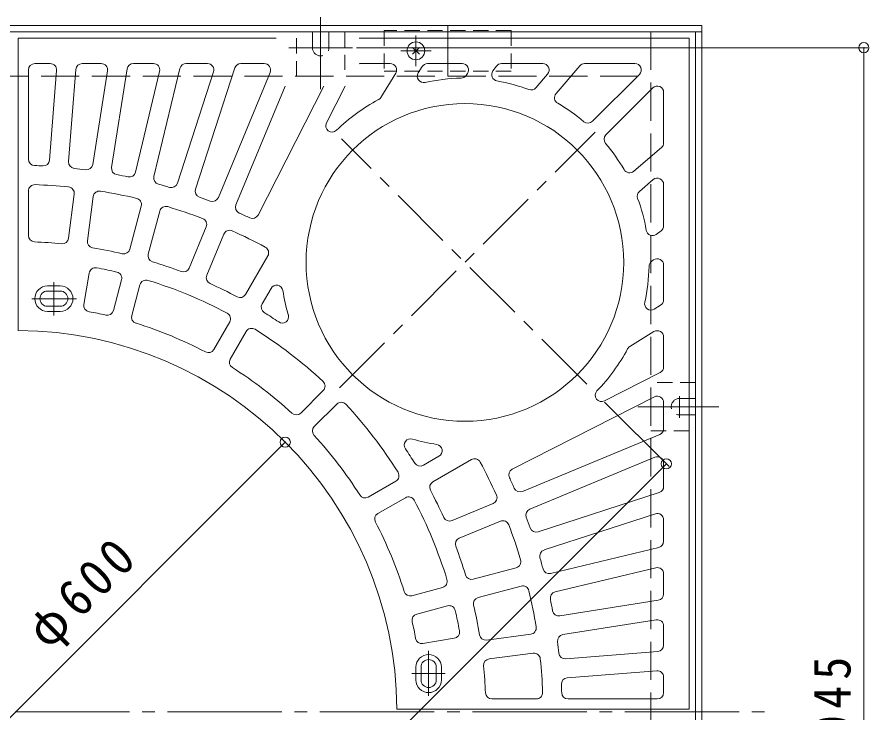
# Model space of a CAD drawing. Units: millimetres at full size, sheet at 1:10; details may follow other scales. Extents: x -1696 to 1753, y -1369 to 1129.
# Drawn here: x -1040 to -370, y 547 to 1095 of the extents above; entities that cross this region are included whole.
import ezdxf

# ---------------------------------------------------------------- set-up
doc = ezdxf.new("R2010")
doc.units = ezdxf.units.MM
doc.header["$LTSCALE"] = 10
doc.header["$PDMODE"] = 32
doc.header["$PDSIZE"] = 8
for name, pattern in [('CHAIN1', [8, 5, -1, 1, -1]), ('CHAIN2', [12, 9, -1, 1, -1]), ('DASHED1', [1.8, 1.2, -0.6]), ('DASHED3', [4, 3, -1])]:
    doc.linetypes.add(name, pattern=pattern)
for name, color, linetype, lineweight in [('0-0', 3, 'Continuous', 9), ('0-1', 2, 'Continuous', 9), ('0-4', 6, 'Continuous', 9)]:
    doc.layers.add(name, color=color, linetype=linetype, lineweight=lineweight)
doc.styles.add('ＭＳ ゴシック', font='')
doc.styles.get('ＭＳ ゴシック').set_extended_font_data('MS Gothic')

msp = doc.modelspace()

# ---------------------------------------------------------------- linework, layer by layer
at = {"layer": '0-0'}
for p, q in [((-1039.48, 1078.4), (-1039.48, 848.39)), ((-836.48, 1078.4), (-1039.48, 1078.4)), ((-511.48, 1078.4), (-771.29, 1078.4)), ((-511.48, 550.4), (-511.48, 1078.4)), ((-1031.48, 1053.4), (-1031.48, 983.14)), ((-1014.28, 1058.4), (-1026.48, 1058.4)), ((-1009.29, 1053), (-1014.85, 982.46)), ((-994.19, 1053.79), (-999.89, 981.29)), ((-974.16, 1058.4), (-989.2, 1058.4)), ((-953.78, 1054.18), (-966.06, 976.69)), ((-933.1, 1058.4), (-948.84, 1058.4)), ((-912.25, 1054.56), (-932.68, 969.45)), ((-890.54, 1058.4), (-907.39, 1058.4)), ((-869.01, 1054.94), (-899.98, 959.62)), ((-845.84, 1058.4), (-864.26, 1058.4)), ((-746.68, 1058.4), (-770.15, 1058.4)), ((-721.62, 1056.01), (-724.69, 1051)), ((-690.03, 1058.4), (-717.36, 1058.4)), ((-663.17, 1056.34), (-665.89, 1052.6)), ((-626.61, 1058.4), (-659.13, 1058.4)), ((-597.54, 1056.64), (-616.2, 1034.79)), ((-554.16, 1058.4), (-593.74, 1058.4)), ((-969.22, 1052.61), (-980.87, 979.04)), ((-928.24, 1052.23), (-947.27, 972.95)), ((-885.79, 1051.85), (-914.25, 964.25)), ((-841.22, 1051.48), (-882.02, 952.99)), ((-742.42, 1050.78), (-754.05, 1031.8)), ((-685.99, 1050.46), (-687.06, 1048.98)), ((-622.81, 1050.15), (-632.02, 1039.36)), ((-550.63, 1049.86), (-587.54, 1012.95)), ((-829.44, 1040.72), (-868.16, 947.25)), ((-799.05, 1040.72), (-850.76, 939.23)), ((-782.22, 1040.72), (-796.99, 1011.73)), ((-540.02, 1039.25), (-576.93, 1002.34)), ((-531.48, 1035.72), (-531.48, 996.15)), ((-533.24, 992.34), (-555.09, 973.68)), ((-539.73, 967.07), (-550.52, 957.86)), ((-531.48, 963.27), (-531.48, 930.75)), ((-1031.48, 958.12), (-1031.48, 923.1)), ((-995.43, 955.68), (-1000, 920.96)), ((-980.56, 953.72), (-985.13, 919)), ((-942.66, 946.18), (-951.73, 912.36)), ((-928.17, 942.3), (-937.24, 908.48)), ((-891.59, 929.88), (-904.99, 897.53)), ((-533.55, 926.71), (-537.28, 923.99)), ((-877.73, 924.14), (-891.13, 891.79)), ((-843.08, 907.05), (-860.58, 876.73)), ((-539.42, 903.89), (-540.9, 902.82)), ((-531.48, 899.85), (-531.48, 872.52)), ((-983.72, 893.56), (-987.85, 868.9)), ((-958.2, 888.2), (-964.68, 864.03)), ((-1006.48, 883.4), (-1016.48, 883.4)), ((-1006.48, 879.4), (-1016.48, 879.4)), ((-943.71, 884.31), (-950.19, 860.15)), ((-840.5, 881.52), (-847.59, 869.23)), ((-1006.48, 867.4), (-1016.48, 867.4)), ((-533.87, 868.26), (-538.88, 865.19)), ((-1006.48, 863.4), (-1016.48, 863.4)), ((-873.09, 855.06), (-885.6, 833.4)), ((-860.1, 847.56), (-872.61, 825.9)), ((-539.1, 847.46), (-558.08, 835.83)), ((-531.48, 843.2), (-531.48, 819.74)), ((-534.21, 815.28), (-578.15, 792.89)), ((-799.46, 801.03), (-817.15, 783.34)), ((-538.75, 796.13), (-650.65, 739.12)), ((-531.48, 791.68), (-531.48, 771.1)), ((-788.85, 790.42), (-806.54, 772.73)), ((-534.57, 766.48), (-642.63, 721.72)), ((-708.36, 749.38), (-720.65, 742.29)), ((-682.83, 746.81), (-713.15, 729.3)), ((-538.4, 748.66), (-636.89, 707.87)), ((-531.48, 744.04), (-531.48, 725.62)), ((-742.32, 729.78), (-763.98, 717.27)), ((-534.94, 720.87), (-630.26, 689.9)), ((-734.82, 716.79), (-756.48, 704.28)), ((-665.74, 712.15), (-698.09, 698.75)), ((-660, 698.29), (-692.35, 684.89)), ((-538.03, 704.09), (-625.63, 675.63)), ((-531.48, 699.34), (-531.48, 682.49)), ((-535.32, 677.63), (-620.43, 657.2)), ((-647.58, 661.71), (-681.4, 652.64)), ((-537.65, 661.64), (-616.93, 642.61)), ((-531.48, 656.78), (-531.48, 641.04)), ((-705.57, 646.17), (-729.73, 639.69)), ((-643.7, 647.22), (-677.52, 638.15)), ((-701.69, 631.68), (-725.85, 625.21)), ((-535.7, 636.1), (-613.19, 623.82)), ((-537.27, 620.66), (-610.84, 609.01)), ((-531.48, 615.72), (-531.48, 600.68)), ((-696.32, 606.16), (-720.98, 602.03)), ((-636.16, 609.32), (-670.88, 604.75)), ((-634.2, 594.45), (-668.92, 589.88)), ((-536.09, 595.69), (-608.59, 589.99)), ((-726.48, 583.4), (-726.48, 573.4)), ((-722.48, 583.4), (-722.48, 573.4)), ((-710.48, 583.4), (-710.48, 573.4)), ((-706.48, 583.4), (-706.48, 573.4)), ((-536.88, 580.59), (-607.42, 575.03)), ((-531.48, 575.6), (-531.48, 563.4)), ((-631.76, 558.4), (-666.78, 558.4)), ((-536.49, 558.4), (-606.74, 558.4)), ((-511.48, 550.4), (-741.49, 550.4))]:
    msp.add_line(p, q, dxfattribs=at)
at = {"layer": '0-0', "linetype": 'CHAIN1'}
for p, q in [((-786.63, 803.25), (-585.53, 1004.35)), ((-592.09, 806.11), (-785.16, 999.18)), ((-1011.49, 886.49), (-1011.49, 860.13)), ((-993.61, 873.4), (-1028.95, 873.4)), ((-716.48, 596.27), (-716.48, 560.93)), ((-703.39, 578.4), (-729.75, 578.4))]:
    msp.add_line(p, q, dxfattribs=at)
at = {"layer": '0-0'}
msp.add_circle((-687.93, 901.95), 125, dxfattribs=at)
for centre, radius, start, end in [((-1026.48, 1053.4), 5, 90, 180), ((-1014.28, 1053.4), 5, 355.50157, 90), ((-989.2, 1053.4), 5, 90, 175.49875), ((-974.16, 1053.4), 5, 351.00066, 90), ((-948.84, 1053.4), 5, 90, 171.0011), ((-933.1, 1053.4), 5, 346.49875, 90), ((-907.39, 1053.4), 5, 90, 166.49875), ((-890.54, 1053.4), 5, 341.99956, 90), ((-864.26, 1053.4), 5, 90, 161.99956), ((-845.84, 1053.4), 5, 337.49959, 90), ((-770.15, 1053.4), 5, 90, 103.18306), ((-746.68, 1053.4), 5, 328.50166, 90), ((-717.36, 1053.4), 5, 90, 148.49925), ((-690.03, 1053.4), 5, 323.99997, 90), ((-659.13, 1053.4), 5, 90, 144.00163), ((-626.61, 1053.4), 5, 319.49908, 90), ((-593.74, 1053.4), 5, 90, 139.49908), ((-554.16, 1053.4), 5, 315.00201, 90), ((-720.43, 1048.39), 5, 148.50018, 282.51311), ((-687.93, 901.95), 145, 91.21324, 102.51273), ((-691.11, 1051.92), 5, 271.2123, 323.99997), ((-661.84, 1049.66), 5, 143.99997, 259.98511), ((-687.93, 901.95), 145, 69.67346, 79.98369), ((-536.49, 1035.72), 5, 0, 134.99799), ((-635.83, 1042.61), 5, 249.67322, 319.49908), ((-612.4, 1031.54), 5, 139.49908, 239.76462), ((-687.93, 901.95), 145, 117.9836, 134.21323), ((-758.31, 1034.41), 5, 297.98331, 328.49925), ((-687.93, 901.95), 145, 49.78014, 59.76477), ((-591.07, 1016.49), 5, 229.78114, 315.00201), ((-792.53, 1009.46), 5, 152.99948, 314.21309), ((-573.4, 998.81), 5, 134.99799, 220.21886), ((-687.93, 901.95), 145, 30.23523, 40.21986), ((-536.49, 996.15), 5, 310.50092, 0), ((-1026.48, 983.14), 5, 180, 268.02379), ((-1019.83, 982.86), 5, 267.14581, 355.50136), ((-994.91, 980.9), 5, 175.49875, 263.85355), ((-1041.48, 548.4), 430, 87.14662, 88.02388), ((-1041.48, 548.4), 430, 82.64665, 83.85332), ((-985.81, 979.82), 5, 262.64717, 351.00066), ((-961.12, 975.91), 5, 171.0011, 259.35262), ((-952.13, 974.12), 5, 258.14613, 346.49875), ((-558.34, 977.48), 5, 210.23538, 310.50092), ((-1041.48, 548.4), 430, 78.14667, 79.35335), ((-927.82, 968.28), 5, 166.49875, 254.85243), ((-536.49, 963.27), 5, 0, 130.50092), ((-1026.48, 958.12), 5, 87.90454, 180), ((-1041.48, 548.4), 415, 84.24709, 87.90335), ((-1000.39, 956.33), 5, 352.50104, 84.24731), ((-1041.48, 548.4), 430, 73.64668, 74.85338), ((-919.01, 965.8), 5, 253.64554, 341.99956), ((-895.23, 958.07), 5, 161.99956, 250.35306), ((-975.6, 953.07), 5, 80.7533, 172.50104), ((-1041.48, 548.4), 415, 76.74709, 80.7529), ((-947.49, 947.48), 5, 344.9991, 76.74664), ((-1041.48, 548.4), 430, 69.14665, 70.35336), ((-886.63, 954.9), 5, 249.14592, 337.49849), ((-547.27, 954.06), 5, 130.50092, 200.32678), ((-687.93, 901.95), 145, 10.01631, 20.32654), ((-923.34, 941.01), 5, 73.25433, 165.00208), ((-1041.48, 548.4), 415, 69.24709, 73.2529), ((-863.54, 945.33), 5, 157.49959, 245.85419), ((-1041.48, 548.4), 430, 64.64667, 65.85333), ((-855.22, 941.5), 5, 244.64748, 332.99948), ((-896.21, 931.8), 5, 337.50014, 69.24768), ((-873.11, 922.23), 5, 65.7524, 157.50014), ((-1041.48, 548.4), 415, 61.74709, 65.7529), ((-540.22, 928.04), 5, 190.01489, 306.00003), ((-536.49, 930.75), 5, 305.99837, 0), ((-1026.48, 923.1), 5, 180, 267.70848), ((-1004.96, 921.61), 5, 264.41002, 352.5014), ((-980.17, 918.35), 5, 172.50104, 260.58948), ((-1041.48, 548.4), 370, 84.41023, 87.70753), ((-1041.48, 548.4), 370, 76.91026, 80.58981), ((-956.56, 913.65), 5, 256.90984, 344.99983), ((-847.41, 909.55), 5, 329.9982, 61.74574), ((-932.41, 907.18), 5, 165.00208, 253.09052), ((-1041.48, 548.4), 370, 69.41028, 73.08983), ((-687.93, 901.95), 145, 347.48727, 358.78676), ((-537.96, 898.77), 5, 126.00003, 178.7877), ((-536.49, 899.85), 5, 0, 126.00003), ((-978.79, 892.74), 5, 79.68221, 170.50034), ((-1041.48, 548.4), 355, 77.04668, 79.68147), ((-963.03, 889.49), 5, 344.9991, 77.04688), ((-909.61, 899.44), 5, 249.41087, 337.50087), ((-938.88, 883.02), 5, 72.953, 164.9991), ((-1041.48, 548.4), 355, 62.04674, 72.95328), ((-886.51, 889.88), 5, 157.50014, 245.58858), ((-1041.48, 548.4), 370, 61.91028, 65.58983), ((-1016.48, 873.4), 10, 90, 270), ((-1016.48, 873.4), 6, 90, 270), ((-1006.48, 873.4), 10, 270, 90), ((-1006.48, 873.4), 6, 270, 90), ((-836.17, 879.02), 5, 8.79494, 150.00124), ((-687.93, 901.95), 145, 188.79414, 196.54132), ((-864.91, 879.23), 5, 241.90894, 329.99893), ((-536.49, 872.52), 5, 301.50075, 0), ((-982.92, 868.08), 5, 170.50034, 259.61873), ((-843.26, 866.73), 5, 150.00063, 238.08907), ((-541.49, 869.45), 5, 167.48689, 301.49982), ((-1041.48, 548.4), 320, 77.20421, 79.61847), ((-969.5, 865.33), 5, 257.20454, 344.9991), ((-945.36, 858.85), 5, 164.9991, 252.795), ((-877.42, 857.56), 5, 330.00124, 62.04591), ((-1041.48, 548.4), 370, 55.98822, 58.08983), ((-831.72, 859.24), 5, 235.98947, 16.54045), ((-1041.48, 548.4), 320, 62.20428, 72.79576), ((-1041.48, 548.4), 300, 0.38197, 89.61803), ((-855.77, 845.06), 5, 57.9521, 149.9982), ((-1041.48, 548.4), 355, 47.04675, 57.95329), ((-536.49, 843.2), 5, 0, 121.49834), ((-889.93, 835.9), 5, 242.20471, 330.00124), ((-687.93, 901.95), 145, 315.78677, 332.0164), ((-555.47, 831.57), 5, 121.50075, 152.01669), ((-868.28, 823.4), 5, 149.9982, 237.7941), ((-1041.48, 548.4), 320, 47.20428, 57.79576), ((-536.49, 819.74), 5, 297.00052, 0), ((-802.99, 804.56), 5, 315.00034, 47.04501), ((-580.42, 797.35), 5, 135.78691, 297.00052), ((-785.32, 786.89), 5, 42.95409, 134.99876), ((-536.49, 791.68), 5, 0, 116.99922), ((-1041.48, 548.4), 355, 32.04672, 42.95326), ((-820.68, 786.87), 5, 227.20381, 315.00034), ((-803.01, 769.2), 5, 134.99876, 222.79529), ((-1041.48, 548.4), 320, 32.20424, 42.79572), ((-536.49, 771.1), 5, 292.50041, 0), ((-730.64, 758.16), 5, 73.45955, 214.01053), ((-687.93, 901.95), 145, 253.45868, 261.20586), ((-710.86, 753.71), 5, 299.99876, 81.20506), ((-1041.48, 548.4), 370, 31.91017, 34.01178), ((-680.33, 742.48), 5, 28.25336, 120.0009), ((-1041.48, 548.4), 415, 24.2471, 28.25291), ((-536.49, 744.04), 5, 0, 112.50041), ((-723.15, 746.62), 5, 211.91093, 299.99937), ((-648.38, 734.66), 5, 117.00052, 205.35252), ((-744.82, 734.11), 5, 300.0009, 32.047), ((-1041.48, 548.4), 430, 24.14667, 25.35333), ((-710.65, 724.97), 5, 120.00017, 208.09016), ((-644.55, 726.34), 5, 204.14581, 292.50041), ((-536.49, 725.62), 5, 288.00044, 0), ((-766.48, 721.6), 5, 212.205, 300.0009), ((-1041.48, 548.4), 370, 24.41019, 28.08974), ((-667.65, 716.77), 5, 292.49896, 24.2467), ((-732.32, 712.46), 5, 27.95409, 119.99876), ((-1041.48, 548.4), 355, 17.04672, 27.95326), ((-753.98, 699.95), 5, 119.99876, 207.79529), ((-634.98, 703.25), 5, 112.50151, 200.85408), ((-536.49, 699.34), 5, 0, 108.00044), ((-1041.48, 548.4), 320, 17.20424, 27.79572), ((-700, 703.37), 5, 204.41052, 292.49896), ((-658.09, 693.67), 5, 20.75336, 112.5009), ((-1041.48, 548.4), 430, 19.64664, 20.85335), ((-1041.48, 548.4), 415, 16.7471, 20.75291), ((-631.81, 694.65), 5, 199.64694, 288.00044), ((-690.44, 680.27), 5, 112.50017, 200.59016), ((-1041.48, 548.4), 370, 16.91019, 20.58974), ((-536.49, 682.49), 5, 283.50125, 0), ((-624.08, 670.87), 5, 108.00044, 196.35446), ((-648.87, 666.54), 5, 284.99896, 16.7467), ((-1041.48, 548.4), 430, 15.14662, 16.35332), ((-621.6, 662.06), 5, 195.14757, 283.50125), ((-536.49, 656.78), 5, 0, 103.50125), ((-706.86, 651), 5, 285.0009, 17.047), ((-682.7, 657.47), 5, 196.91052, 284.99896), ((-642.4, 642.39), 5, 13.25336, 105.0009), ((-731.03, 644.52), 5, 197.205, 285.0009), ((-676.23, 633.32), 5, 105.00017, 193.09016), ((-1041.48, 548.4), 415, 9.2471, 13.25291), ((-615.76, 637.75), 5, 103.50125, 191.85387), ((-536.49, 641.04), 5, 278.9989, 0), ((-700.39, 626.85), 5, 12.95312, 105.0009), ((-1041.48, 548.4), 370, 9.41019, 13.08974), ((-1041.48, 548.4), 430, 10.64665, 11.85333), ((-724.56, 620.38), 5, 105.0009, 192.79546), ((-1041.48, 548.4), 355, 10.31853, 12.95332), ((-613.97, 628.76), 5, 190.64738, 278.9989), ((-1041.48, 548.4), 320, 10.38153, 12.79579), ((-536.49, 615.72), 5, 0, 98.99934), ((-697.14, 611.09), 5, 279.49966, 10.31779), ((-636.81, 614.28), 5, 277.49896, 9.2467), ((-721.8, 606.96), 5, 190.38127, 279.49966), ((-671.53, 609.71), 5, 189.41052, 277.49896), ((-610.06, 604.07), 5, 98.99934, 187.35283), ((-1041.48, 548.4), 430, 6.14668, 7.35335), ((-536.49, 600.68), 5, 274.50125, 0), ((-716.48, 583.4), 10, 0, 180), ((-633.55, 589.49), 5, 5.75269, 97.49896), ((-608.99, 594.97), 5, 186.14645, 274.50125), ((-716.48, 583.4), 6, 0, 180), ((-668.27, 584.92), 5, 97.4986, 185.58998), ((-1041.48, 548.4), 370, 2.29247, 5.58977), ((-1041.48, 548.4), 415, 2.09665, 5.75291), ((-536.49, 575.6), 5, 0, 94.49843), ((-716.48, 573.4), 10, 180, 0), ((-716.48, 573.4), 6, 180, 0), ((-607.02, 570.05), 5, 94.49864, 182.85419), ((-631.76, 563.4), 5, 270, 2.09546), ((-1041.48, 548.4), 430, 1.97612, 2.85338), ((-536.49, 563.4), 5, 270, 0), ((-666.78, 563.4), 5, 182.29152, 270), ((-606.74, 563.4), 5, 181.97621, 270)]:
    msp.add_arc(centre, radius, start, end, dxfattribs=at)
at = {"layer": '0-1', "linetype": 'CHAIN2'}
for p, q in [((-801.48, 1095.01), (-801.48, 1038.18)), ((-826.59, 1070.9), (-776.45, 1070.9)), ((-518.98, 779.59), (-518.98, 796.55)), ((-488.08, 788.4), (-551.71, 788.4)), ((-1642.03, 548.4), (-442.78, 548.4))]:
    msp.add_line(p, q, dxfattribs=at)
at = {"layer": '0-1'}
for p, q in [((-1581.48, 1088.4), (-501.48, 1088.4)), ((-701.48, 1088.4), (-701.48, 1048.4)), ((-501.48, 1088.4), (-501.48, 8.4)), ((-1581.48, 1083.4), (-501.48, 1083.4)), ((-506.48, 1083.4), (-506.48, 13.4)), ((-723.77, 1065.68), (-729.2, 1071.11)), ((-729.2, 1065.68), (-723.77, 1071.11))]:
    msp.add_line(p, q, dxfattribs=at)
at = {"layer": '0-1', "linetype": 'DASHED1'}
for p, q in [((-820.41, 1083.4), (-782.41, 1083.4)), ((-820.41, 1048.4), (-820.41, 1083.4)), ((-807.98, 1070.9), (-807.98, 1083.4)), ((-794.98, 1070.9), (-794.98, 1083.4)), ((-782.41, 1083.4), (-782.41, 1048.4)), ((-751.48, 1084.4), (-751.48, 1052.4)), ((-651.48, 1084.4), (-751.48, 1084.4)), ((-651.48, 1084.4), (-651.48, 1052.4)), ((-651.48, 1052.4), (-751.48, 1052.4)), ((-506.48, 807.47), (-541.48, 807.47)), ((-506.48, 769.47), (-506.48, 807.47)), ((-518.98, 794.9), (-506.48, 794.9)), ((-518.98, 781.9), (-506.48, 781.9)), ((-541.48, 769.47), (-506.48, 769.47))]:
    msp.add_line(p, q, dxfattribs=at)
at = {"layer": '0-1', "linetype": 'CHAIN1'}
for p, q in [((-726.48, 1056.4), (-726.48, 1080.4)), ((-714.48, 1068.4), (-738.48, 1068.4))]:
    msp.add_line(p, q, dxfattribs=at)
at = {"layer": '0-1', "linetype": 'DASHED3'}
for p, q in [((-541.48, 1083.4), (-541.48, 13.4)), ((-1541.48, 1048.4), (-541.48, 1048.4))]:
    msp.add_line(p, q, dxfattribs=at)
at = {"layer": '0-1'}
msp.add_circle((-726.48, 1068.4), 7, dxfattribs=at)
at = {"layer": '0-1', "linetype": 'DASHED1'}
for centre, start, end in [((-801.48, 1070.9), 180, 0), ((-518.98, 788.4), 90, 270)]:
    msp.add_arc(centre, 6.5, start, end, dxfattribs=at)
at = {"layer": '0-4', "color": 7}
for p, q in [((-370.88, 1070.9), (-773.33, 1070.9)), ((-373.88, 1070.9), (-373.88, 25.9)), ((-527.26, 741.28), (-577.95, 791.97)), ((-1253.62, 336.26), (-829.35, 760.53)), ((-1236.49, 36.29), (-529.38, 743.4))]:
    msp.add_line(p, q, dxfattribs=at)
for p in [(-373.88, 1070.9), (-829.35, 760.53), (-529.38, 743.4)]:
    msp.add_point(p, dxfattribs=at)

# ---------------------------------------------------------------- texts
at = {"layer": '0-4', "color": 2, "char_height": 29.33, "attachment_point": 7, "style": 'ＭＳ ゴシック'}
for s, insert, rotation in [('\\T1.21;\\W0.95;φ600', (-1010.21, 590.52), 45), ('\\T1.28;\\W0.9;1045', (-383.88, 504.65), 90)]:
    msp.add_mtext(s, dxfattribs=dict(at, insert=insert, rotation=rotation))

doc.saveas('drawing.dxf')
